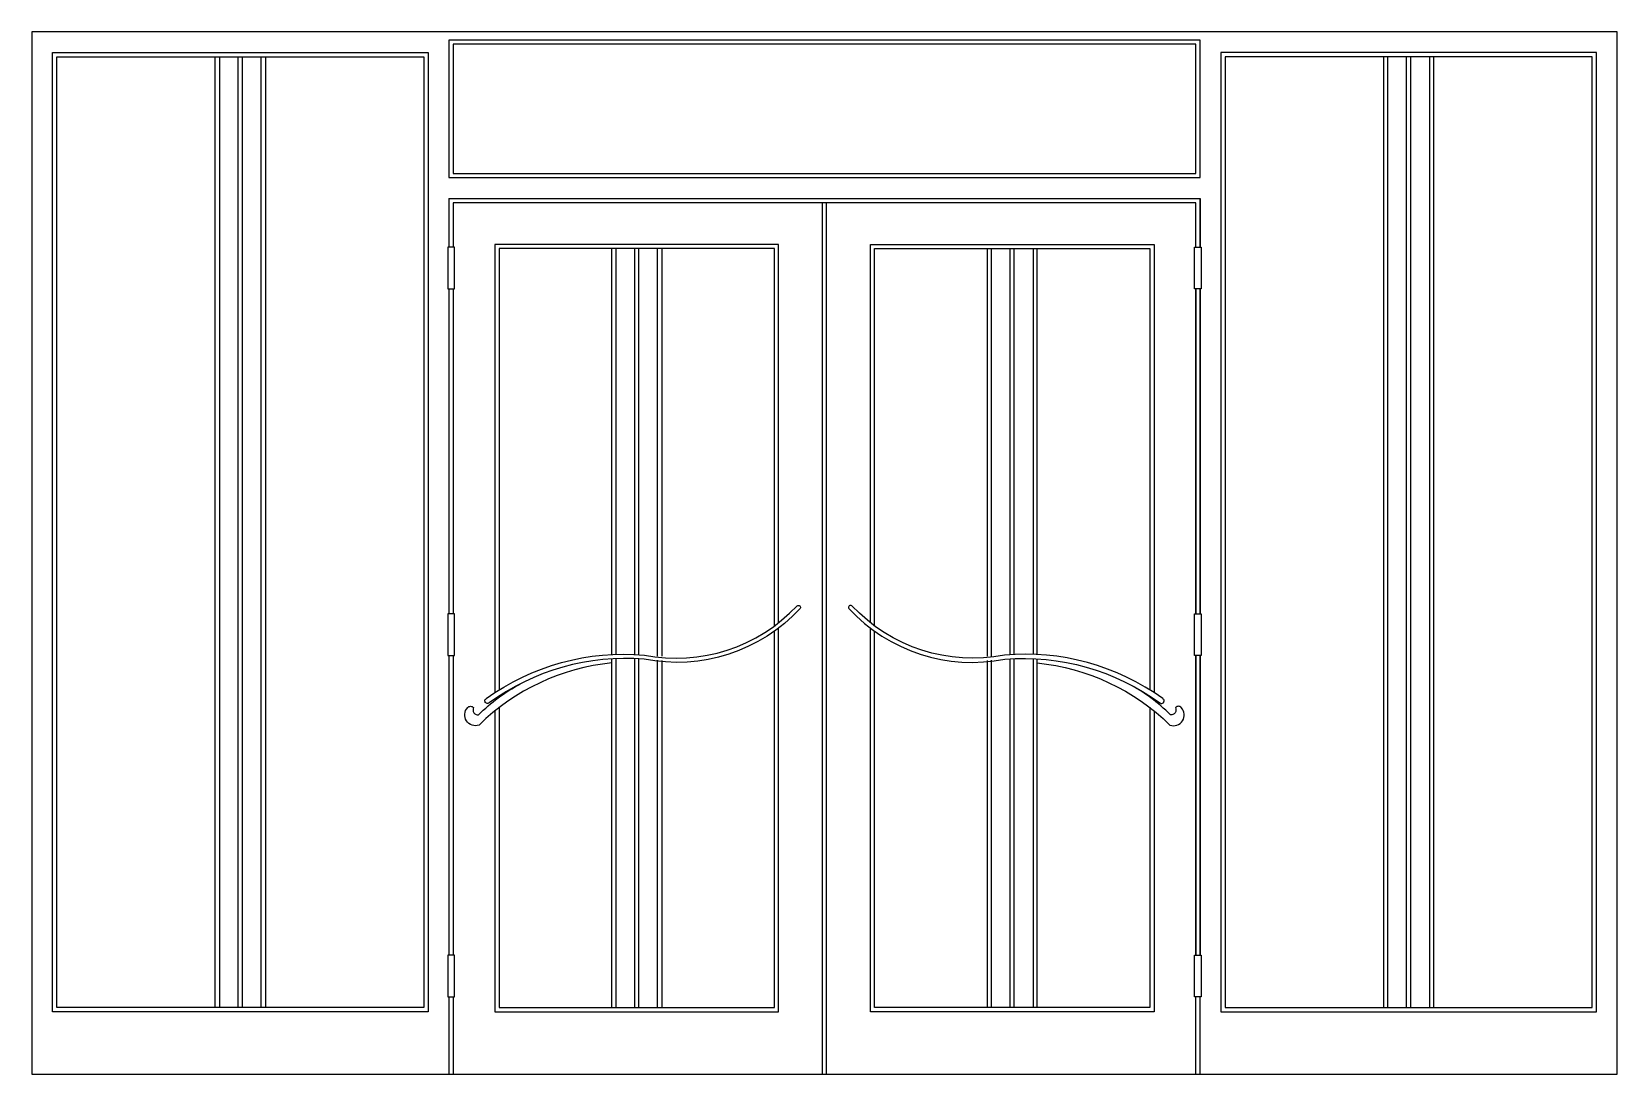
# Model space of a CAD drawing. Header units: metres. Extents: x -4623 to -823, y 0 to 2500.
import ezdxf

# ---------------------------------------------------------------- set-up
doc = ezdxf.new("R2010")
doc.units = ezdxf.units.M
for name, color, linetype in [('2', 2, 'Continuous'), ('3', 3, 'Continuous'), ('7', 7, 'Continuous'), ('BH', 3, 'Continuous')]:
    doc.layers.add(name, color=color, linetype=linetype)

msp = doc.modelspace()

# ---------------------------------------------------------------- hatches: boundary and pattern name
at = {"layer": 'BH'}
h = msp.add_hatch(dxfattribs=at)
h.set_pattern_fill('AR-RROOF', scale=900)
h.paths.add_polyline_path([(-1833, 2160), (-1833, 2470), (-3613, 2470), (-3613, 2160)])
h = msp.add_hatch(dxfattribs=at)
h.set_pattern_fill('AR-RROOF', scale=900)
h.paths.add_polyline_path([(-4563, 160.06), (-4183, 160.06), (-4183, 2440), (-4563, 2440)])
h.paths.add_polyline_path([(-4127.82, 2440), (-4173, 2440), (-4173, 160.06), (-4127.82, 160.06)])
h.paths.add_polyline_path([(-4117.82, 160.06), (-4073, 160.06), (-4073, 2440), (-4117.82, 2440)])
h.paths.add_polyline_path([(-4063, 160.06), (-3683, 160.06), (-3683, 2440), (-4063, 2440)])
h = msp.add_hatch(dxfattribs=at)
h.set_pattern_fill('AR-RROOF', scale=900)
h.paths.add_polyline_path([(-1383, 2440), (-1763, 2440), (-1763, 160.06), (-1383, 160.06)])
h.paths.add_polyline_path([(-1263, 160.06), (-883, 160.06), (-883, 2440), (-1263, 2440)])
h.paths.add_polyline_path([(-1318.18, 160.06), (-1273, 160.06), (-1273, 2440), (-1318.18, 2440)])
h.paths.add_polyline_path([(-1328.18, 2440), (-1373, 2440), (-1373, 160.06), (-1328.18, 160.06)])
h = msp.add_hatch(dxfattribs=at)
h.set_pattern_fill('AR-RROOF', scale=900)
h.paths.add_polyline_path([(-3233, 1980), (-3503, 1980), (-3503, 921.29, -0.13), (-3233, 1006.49)])
h.paths.add_polyline_path([(-3223, 1006.95, -0.02), (-3177.82, 1006.85), (-3177.82, 1980), (-3223, 1980)])
h.paths.add_polyline_path([(-3167.82, 1006.34, -0.01), (-3154.42, 1005.38, 0.02), (-3123, 1000.38), (-3123, 1980), (-3167.82, 1980)])
h.paths.add_polyline_path([(-3113, 999.34, 0.18), (-2843, 1074.97), (-2843, 1980), (-3113, 1980)])
h.paths.add_polyline_path([(-3113, 160), (-2843, 160), (-2843, 1062.61, -0.18), (-3113, 989.34)])
h.paths.add_polyline_path([(-3167.82, 160), (-3123, 160), (-3123, 990.37, -0.02), (-3155.31, 995.43, 0.01), (-3167.82, 996.25)])
h.paths.add_polyline_path([(-3177.82, 996.71, 0.02), (-3223, 996.54), (-3223, 160), (-3177.82, 160)])
h.paths.add_polyline_path([(-3233, 986.34, 0.14), (-3503, 879.14), (-3503, 160), (-3233, 160)])
h.paths.add_polyline_path([(-2603, 160), (-2333, 160), (-2333, 989.34, -0.18), (-2603, 1062.61)])
h.paths.add_polyline_path([(-2323, 160), (-2278.18, 160), (-2278.18, 996.25, 0.01), (-2290.69, 995.43, -0.02), (-2323, 990.37)])
h.paths.add_polyline_path([(-2223, 996.54, 0.02), (-2268.18, 996.71), (-2268.18, 160), (-2223, 160)])
h.paths.add_polyline_path([(-2213, 160), (-1943, 160), (-1943, 879.14, 0.14), (-2213, 986.34)])
h.paths.add_polyline_path([(-1943, 921.29), (-1943, 1980), (-2213, 1980), (-2213, 1006.49, -0.13)])
h.paths.add_polyline_path([(-2268.18, 1006.85, -0.02), (-2223, 1006.95), (-2223, 1980), (-2268.18, 1980)])
h.paths.add_polyline_path([(-2278.18, 1980), (-2323, 1980), (-2323, 1000.38, 0.02), (-2291.59, 1005.38, -0.01), (-2278.18, 1006.34)])
h.paths.add_polyline_path([(-2333, 1980), (-2603, 1980), (-2603, 1074.97, 0.18), (-2333, 999.34)])

# ---------------------------------------------------------------- linework, layer by layer
for p, q in [((-1823, 2500), (-3623, 2500)), ((-3673, 2450), (-3673, 2333.12)), ((-1773, 2450), (-1773, 2333.12)), ((-3623, 2100), (-1823, 2100)), ((-3623, 2100), (-3623, 1983.12)), ((-2728, 0), (-2728, 2090)), ((-1823, 1983.12), (-1823, 2100)), ((-1823, 2100), (-1823, 1983.12)), ((-1822.46, 2099.54), (-1822.52, 1982.66)), ((-3623, 1883.12), (-3623, 1104.22)), ((-1823, 1104.22), (-1823, 1883.12)), ((-1823, 1883.12), (-1823, 1104.22)), ((-1822.57, 1882.66), (-1822.97, 1103.76)), ((-3623, 1004.22), (-3623, 285.94)), ((-1823.02, 1003.76), (-1823.39, 285.48)), ((-1823, 285.94), (-1823, 1004.22)), ((-1823, 1004.22), (-1823, 285.94)), ((-3623, 185.94), (-3623, 0)), ((-1823, 0), (-1823, 185.94))]:
    msp.add_line(p, q)
for points in [[(-1823, 2480), (-3623, 2480), (-3623, 2150), (-1823, 2150)], [(-4573, 2450), (-3673, 2450), (-3673, 150.06), (-4573, 150.06)], [(-873, 2450), (-1773, 2450), (-1773, 150.06), (-873, 150.06)], [(-3626, 1883.12), (-3610, 1883.12), (-3610, 1983.12), (-3626, 1983.12)], [(-1820, 1883.12), (-1836, 1883.12), (-1836, 1983.12), (-1820, 1983.12)], [(-3626, 1004.22), (-3610, 1004.22), (-3610, 1104.22), (-3626, 1104.22)], [(-1820, 1004.22), (-1836, 1004.22), (-1836, 1104.22), (-1820, 1104.22)], [(-3626, 185.94), (-3610, 185.94), (-3610, 285.94), (-3626, 285.94)], [(-1820, 185.94), (-1836, 185.94), (-1836, 285.94), (-1820, 285.94)]]:
    msp.add_lwpolyline(points, close=True)
for points in [[(-2833, 1082.64), (-2833, 1990), (-3513, 1990), (-3513, 914.92)], [(-2613, 1082.64), (-2613, 1990), (-1933, 1990), (-1933, 914.92)], [(-3513, 150), (-2833, 150), (-2833, 1069.98)], [(-1933, 150), (-2613, 150), (-2613, 1069.98)], [(-3503, 906.63), (-3503, 904.16)], [(-1943, 906.63), (-1943, 904.16)], [(-3513, 871.23), (-3513, 150)], [(-1933, 871.23), (-1933, 150)]]:
    msp.add_lwpolyline(points)
at = {"layer": '2'}
msp.add_line((-4623, 0), (-823, 0), dxfattribs=at)
at = {"layer": '3'}
for p, q in [((-4183, 160.06), (-4183, 2440)), ((-4173, 2440), (-4173, 160.06)), ((-4127.82, 160.06), (-4127.82, 2440)), ((-4117.82, 160.06), (-4117.82, 2440)), ((-4073, 160.06), (-4073, 2440)), ((-4063, 2440), (-4063, 160.06)), ((-1383, 2440), (-1383, 160.06)), ((-1373, 160.06), (-1373, 2440)), ((-1328.18, 160.06), (-1328.18, 2440)), ((-1318.18, 160.06), (-1318.18, 2440)), ((-1273, 2440), (-1273, 160.06)), ((-1263, 160.06), (-1263, 2440)), ((-2718, 0), (-2718, 2090)), ((-3233, 1005.69), (-3233, 1980)), ((-3223, 1980), (-3223, 1006.36)), ((-3177.82, 1006.84), (-3177.82, 1980)), ((-3167.82, 1006.34), (-3167.82, 1980)), ((-3123, 1002.72), (-3123, 1980)), ((-3113, 1980), (-3113, 1002.58)), ((-2333, 1980), (-2333, 1002.58)), ((-2323, 1002.72), (-2323, 1980)), ((-2278.18, 1006.34), (-2278.18, 1980)), ((-2268.18, 1006.84), (-2268.18, 1980)), ((-2223, 1980), (-2223, 1006.36)), ((-2213, 1005.69), (-2213, 1980)), ((-3233, 160), (-3233, 995.11)), ((-3223, 995.86), (-3223, 160)), ((-3177.82, 160), (-3177.82, 996.7)), ((-3167.82, 160), (-3167.82, 996.25)), ((-3123, 160), (-3123, 992.72)), ((-3113, 992.58), (-3113, 160)), ((-2333, 992.58), (-2333, 160)), ((-2323, 160), (-2323, 992.72)), ((-2278.18, 160), (-2278.18, 996.25)), ((-2268.18, 160), (-2268.18, 996.7)), ((-2223, 995.86), (-2223, 160)), ((-2213, 160), (-2213, 995.11)), ((-3503, 880.6), (-3503, 160)), ((-1943, 880.6), (-1943, 160))]:
    msp.add_line(p, q, dxfattribs=at)
for points in [[(-1833, 2470), (-3613, 2470), (-3613, 2160), (-1833, 2160)], [(-4563, 2440), (-3683, 2440), (-3683, 160.06), (-4563, 160.06)], [(-883, 2440), (-1763, 2440), (-1763, 160.06), (-883, 160.06)]]:
    msp.add_lwpolyline(points, close=True, dxfattribs=at)
for points in [[(-1833, 1983.12), (-1833, 2090), (-3613, 2090), (-3613, 1983.12)], [(-2843, 1074.54), (-2843, 1980), (-3503, 1980), (-3503, 921.11)], [(-2603, 1074.54), (-2603, 1980), (-1943, 1980), (-1943, 921.11)], [(-3613, 1883.12), (-3613, 1104.22)], [(-1833, 1104.22), (-1833, 1883.12)], [(-1833, 1883.12), (-1833, 1104.22)], [(-3503, 160), (-2843, 160), (-2843, 1062.15)], [(-1943, 160), (-2603, 160), (-2603, 1062.15)], [(-3613, 1004.22), (-3613, 285.94)], [(-1833, 285.94), (-1833, 1004.22)], [(-1833, 1004.22), (-1833, 285.94)], [(-3613, 185.94), (-3613, 0)], [(-1833, 0), (-1833, 185.94)]]:
    msp.add_lwpolyline(points, dxfattribs=at)
at = {"layer": '7'}
for p, q in [((-4623, 2500), (-4623, 0)), ((-823, 2500), (-4623, 2500)), ((-823, 0), (-823, 2500))]:
    msp.add_line(p, q, dxfattribs=at)
for points in [[(-3533.59, 900.86, -0.18), (-3154.42, 1005.38, 0.26), (-2788.7, 1123.66, -0.74), (-2781.29, 1116.95, -0.26), (-3155.31, 995.43, 0.18), (-3526.77, 890.44, -1.1)], [(-1912.41, 900.86, 0.18), (-2291.59, 1005.38, -0.26), (-2657.3, 1123.66, 0.74), (-2664.71, 1116.95, 0.26), (-2290.69, 995.43, -0.18), (-1919.24, 890.44, 1.1)]]:
    msp.add_lwpolyline(points, format="xyb", close=True, dxfattribs=at)
for points in [[(-3233, 986.34, 0.17), (-3550.92, 837.35, -0.79), (-3578.16, 879.22, -0.47), (-3564.04, 879.2, 0.61), (-3551.85, 862.09, -0.08), (-3452.27, 935.75)], [(-2213, 986.34, -0.17), (-1895.08, 837.35, 0.79), (-1867.85, 879.22, 0.47), (-1881.96, 879.2, -0.61), (-1894.15, 862.09, 0.08), (-1993.74, 935.75)]]:
    msp.add_lwpolyline(points, format="xyb", dxfattribs=at)

doc.saveas('drawing.dxf')
